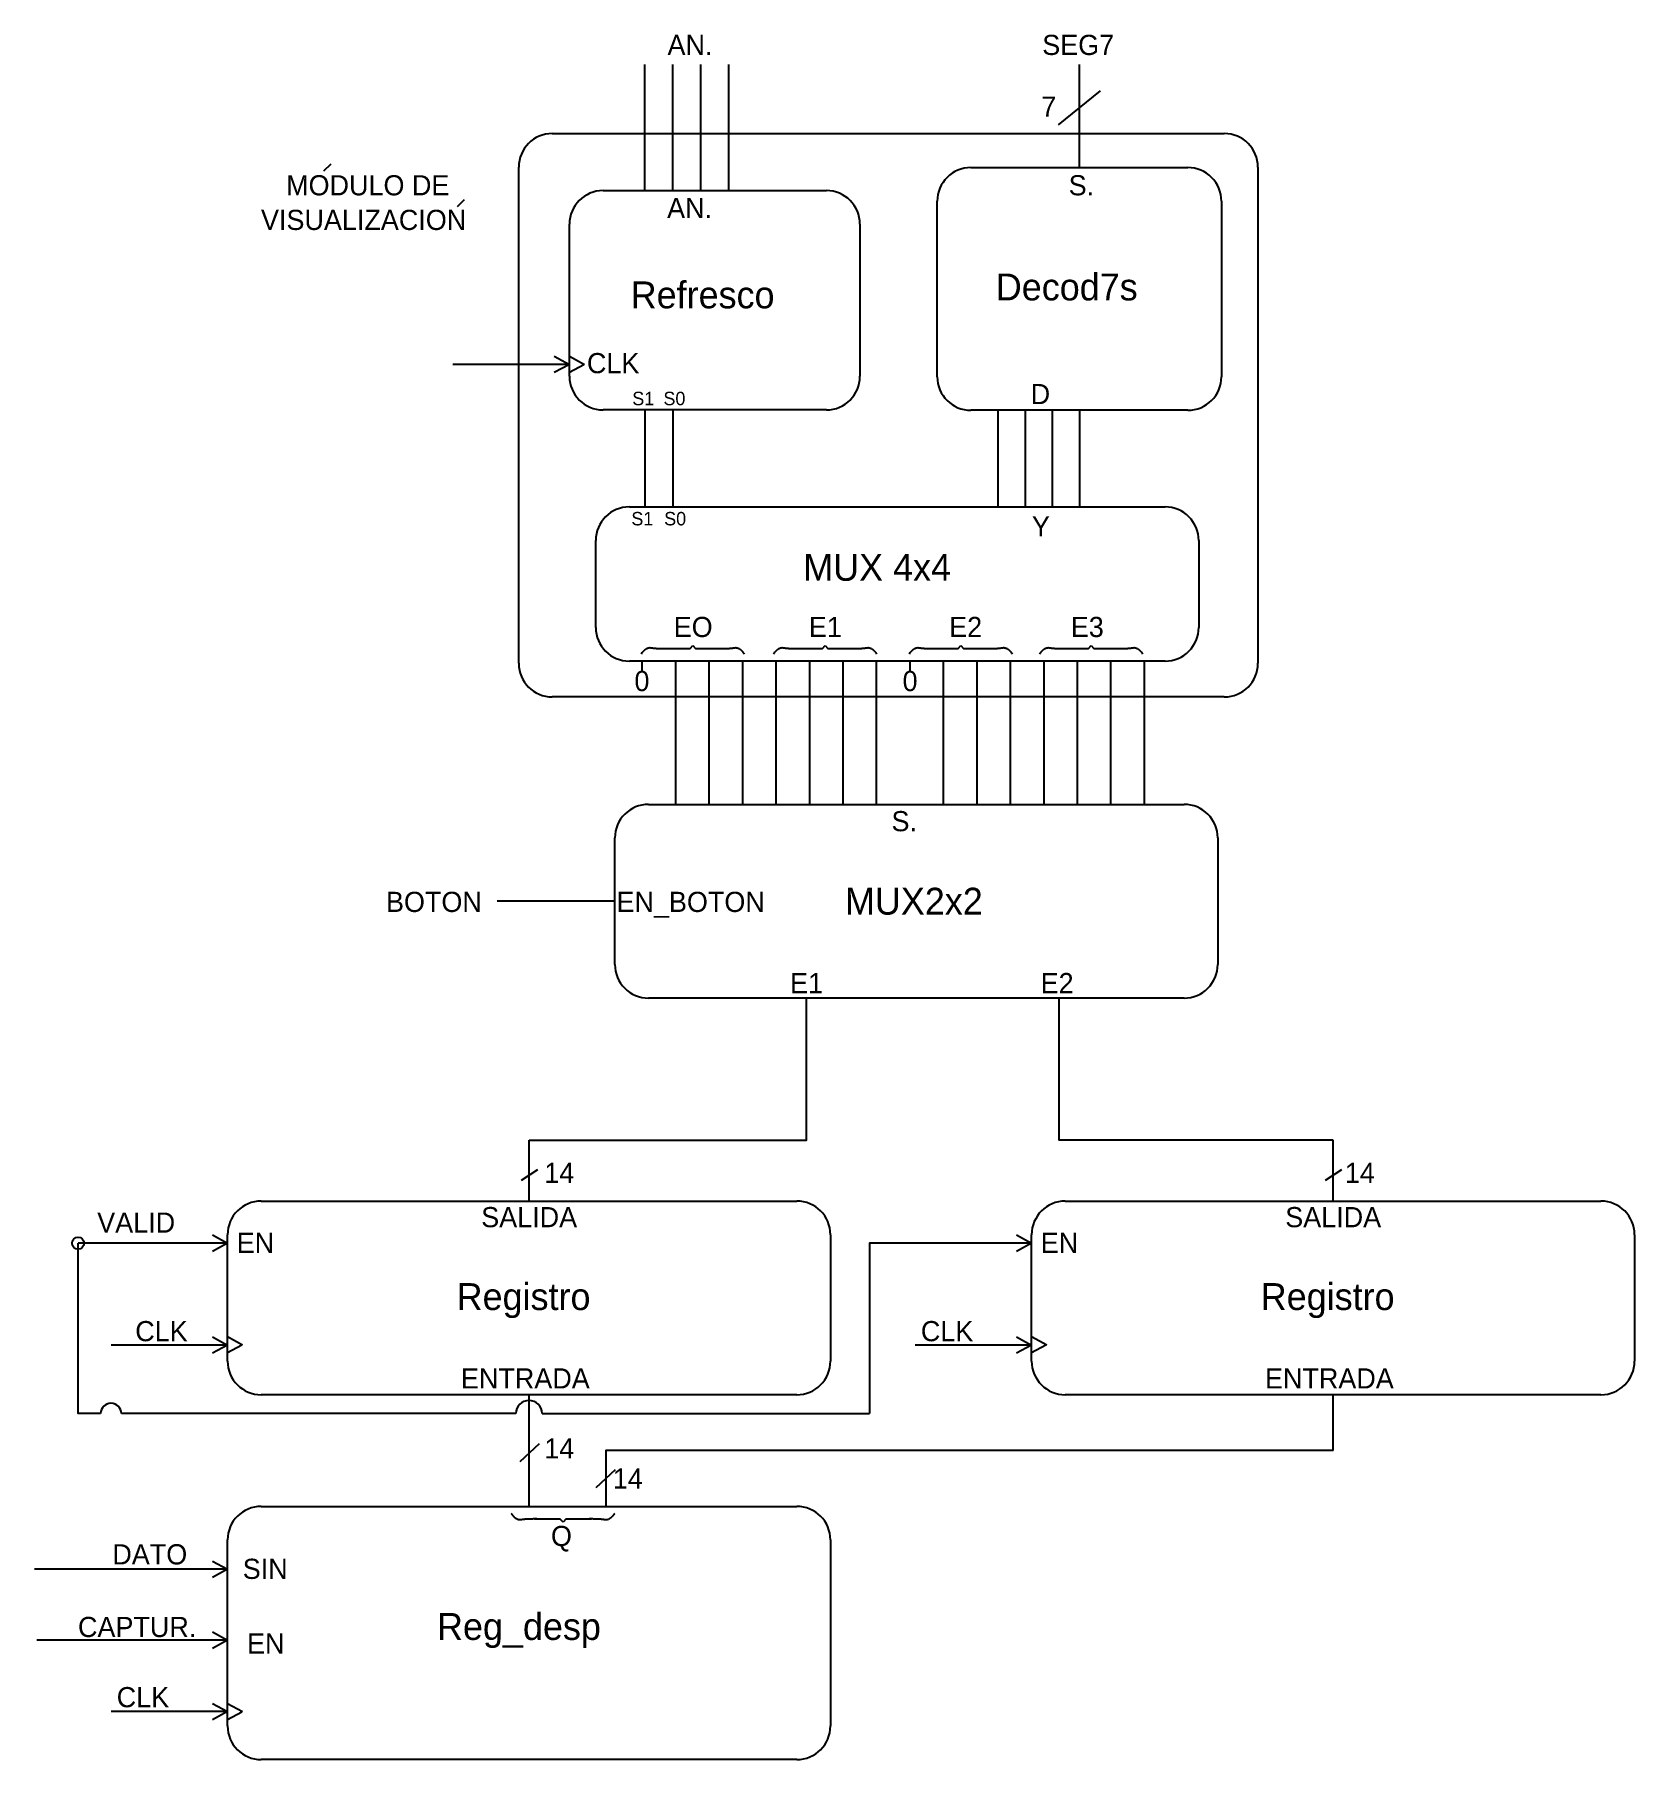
# Model space of a CAD drawing. Extents: x 50.5 to 74.3, y 12 to 37.7.
import ezdxf

# ---------------------------------------------------------------- set-up
doc = ezdxf.new("R2010")
doc.units = 0
doc.layers.add('Default', color=7, linetype='Continuous')

msp = doc.modelspace()

# ---------------------------------------------------------------- linework, layer by layer
at = {"layer": 'Default'}
for p, q in [((59.616, 35.352), (59.616, 37.23)), ((60.031, 35.352), (60.031, 37.23)), ((60.447, 35.352), (60.447, 37.23)), ((60.862, 35.352), (60.862, 37.23)), ((66.08, 35.695), (66.08, 37.23)), ((65.768, 36.329), (66.393, 36.837)), ((58.238, 36.202), (68.237, 36.202)), ((54.84, 35.645), (54.946, 35.751)), ((57.738, 28.32), (57.738, 35.702)), ((64.466, 35.695), (67.695, 35.695)), ((68.737, 35.702), (68.737, 28.32)), ((56.825, 35.115), (56.931, 35.221)), ((58.993, 35.352), (62.316, 35.352)), ((63.966, 32.584), (63.966, 35.195)), ((68.195, 35.195), (68.195, 32.584)), ((58.493, 32.591), (58.493, 34.852)), ((62.816, 34.852), (62.816, 32.591)), ((58.267, 32.891), (58.493, 32.768)), ((58.493, 32.89), (58.719, 32.768)), ((58.493, 32.768), (56.759, 32.768)), ((58.493, 32.768), (58.267, 32.646)), ((58.708, 32.762), (58.493, 32.646)), ((62.316, 32.091), (58.993, 32.091)), ((59.616, 32.091), (59.616, 30.647)), ((60.031, 32.091), (60.031, 30.647)), ((67.695, 32.084), (64.466, 32.084)), ((64.869, 32.084), (64.869, 30.647)), ((65.273, 32.084), (65.273, 30.647)), ((65.677, 32.084), (65.677, 30.647)), ((66.08, 32.084), (66.08, 30.647)), ((59.385, 30.647), (67.356, 30.647)), ((58.885, 28.853), (58.885, 30.147)), ((67.856, 30.147), (67.856, 28.853)), ((59.905, 28.54), (60.288, 28.54)), ((60.288, 28.54), (60.328, 28.586)), ((60.328, 28.586), (60.368, 28.54)), ((60.368, 28.54), (60.751, 28.54)), ((61.875, 28.54), (62.258, 28.54)), ((62.258, 28.54), (62.298, 28.586)), ((62.298, 28.586), (62.338, 28.54)), ((62.338, 28.54), (62.721, 28.54)), ((63.893, 28.54), (64.276, 28.54)), ((64.276, 28.54), (64.316, 28.586)), ((64.316, 28.586), (64.356, 28.54)), ((64.356, 28.54), (64.739, 28.54)), ((65.833, 28.54), (66.216, 28.54)), ((66.216, 28.54), (66.256, 28.586)), ((66.256, 28.586), (66.296, 28.54)), ((66.296, 28.54), (66.679, 28.54)), ((67.356, 28.353), (59.385, 28.353)), ((59.572, 28.353), (59.572, 28.211)), ((60.07, 28.353), (60.07, 26.222)), ((60.568, 28.353), (60.568, 26.222)), ((61.066, 28.353), (61.066, 26.222)), ((61.565, 28.353), (61.565, 26.222)), ((62.063, 28.353), (62.063, 26.222)), ((62.561, 28.353), (62.561, 26.222)), ((63.059, 28.353), (63.059, 26.222)), ((63.557, 28.353), (63.557, 28.211)), ((64.055, 28.353), (64.055, 26.222)), ((64.554, 28.353), (64.554, 26.222)), ((65.052, 28.353), (65.052, 26.222)), ((65.55, 28.353), (65.55, 26.222)), ((66.048, 28.353), (66.048, 26.222)), ((66.546, 28.353), (66.546, 26.222)), ((67.044, 28.353), (67.044, 26.222)), ((68.237, 27.82), (58.238, 27.82)), ((59.669, 26.222), (67.639, 26.222)), ((59.169, 23.84), (59.169, 25.722)), ((68.139, 25.722), (68.139, 23.84)), ((59.169, 24.781), (57.418, 24.781)), ((67.639, 23.34), (59.669, 23.34)), ((57.891, 20.32), (57.891, 21.224)), ((69.856, 20.32), (69.856, 21.224)), ((57.778, 20.63), (58.023, 20.792)), ((69.742, 20.63), (69.988, 20.792)), ((53.906, 20.32), (61.877, 20.32)), ((65.87, 20.32), (73.841, 20.32)), ((53.18, 19.816), (53.406, 19.694)), ((53.406, 17.939), (53.406, 19.82)), ((62.377, 19.82), (62.377, 17.939)), ((65.144, 19.816), (65.37, 19.694)), ((65.37, 17.939), (65.37, 19.82)), ((74.341, 19.82), (74.341, 17.939)), ((51.672, 19.694), (51.181, 19.694)), ((53.406, 19.694), (51.672, 19.694)), ((53.406, 19.694), (53.18, 19.571)), ((65.37, 19.694), (63.636, 19.694)), ((65.37, 19.694), (65.144, 19.571)), ((53.18, 18.3), (53.406, 18.178)), ((53.404, 18.304), (53.63, 18.182)), ((65.144, 18.3), (65.37, 18.178)), ((65.369, 18.304), (65.595, 18.182)), ((53.406, 18.178), (51.672, 18.178)), ((53.406, 18.178), (53.18, 18.055)), ((53.619, 18.176), (53.404, 18.06)), ((65.37, 18.178), (63.636, 18.178)), ((65.37, 18.178), (65.144, 18.055)), ((65.583, 18.176), (65.369, 18.06)), ((61.877, 17.439), (53.906, 17.439)), ((57.891, 15.778), (57.891, 17.439)), ((73.841, 17.439), (65.87, 17.439)), ((69.856, 16.608), (69.856, 17.439)), ((57.695, 17.158), (51.825, 17.158)), ((58.087, 17.158), (62.958, 17.158)), ((57.759, 16.448), (58.049, 16.716)), ((58.888, 16.059), (59.178, 16.327)), ((53.906, 15.778), (61.877, 15.778)), ((58.356, 15.59), (57.974, 15.59)), ((58.397, 15.545), (58.356, 15.59)), ((58.437, 15.59), (58.397, 15.545)), ((58.82, 15.59), (58.437, 15.59)), ((53.406, 12.512), (53.406, 15.278)), ((62.377, 15.278), (62.377, 12.512)), ((53.18, 14.964), (53.406, 14.842)), ((51.672, 14.842), (50.533, 14.842)), ((53.406, 14.842), (51.672, 14.842)), ((53.406, 14.842), (53.18, 14.72)), ((53.181, 13.91), (53.407, 13.787)), ((51.673, 13.787), (50.567, 13.787)), ((53.407, 13.787), (51.673, 13.787)), ((53.407, 13.787), (53.181, 13.665)), ((53.18, 12.848), (53.406, 12.726)), ((53.404, 12.847), (53.63, 12.725)), ((53.406, 12.726), (51.672, 12.726)), ((53.406, 12.726), (53.18, 12.604)), ((53.619, 12.718), (53.404, 12.602)), ((61.877, 12.012), (53.906, 12.012))]:
    msp.add_line(p, q, dxfattribs=at)
for points in [[(57.891, 21.224), (62.02, 21.224), (62.02, 23.34)], [(69.856, 21.224), (65.778, 21.224), (65.778, 23.34)], [(51.517, 17.158), (51.181, 17.158), (51.181, 19.694)], [(63.636, 19.694), (62.958, 19.694), (62.958, 17.158)], [(69.856, 16.608), (59.033, 16.608), (59.033, 15.778)]]:
    msp.add_lwpolyline(points, dxfattribs=at)
msp.add_circle((51.181, 19.694), 0.0894, dxfattribs=at)
for centre, radius, start, end in [((58.238, 35.702), 0.5, 90, 180), ((68.237, 35.702), 0.5, 360, 90), ((64.466, 35.195), 0.5, 90, 180), ((67.695, 35.195), 0.5, 0, 90), ((58.993, 34.852), 0.5, 90, 180), ((62.316, 34.852), 0.5, 0, 90), ((58.993, 32.591), 0.5, 180, 270), ((62.316, 32.591), 0.5, 270, 0), ((64.466, 32.584), 0.5, 180, 270), ((67.695, 32.584), 0.5, 270, 0), ((59.385, 30.147), 0.5, 90, 180), ((67.356, 30.147), 0.5, 0, 90), ((59.385, 28.853), 0.5, 180, 270), ((67.356, 28.853), 0.5, 270, 0), ((58.238, 28.32), 0.5, 180, 270), ((68.237, 28.32), 0.5, 270, 360), ((59.669, 25.722), 0.5, 90, 180), ((67.639, 25.722), 0.5, 0, 90), ((59.669, 23.84), 0.5, 180, 270), ((67.639, 23.84), 0.5, 270, 0), ((53.906, 19.82), 0.5, 90, 180), ((61.877, 19.82), 0.5, 0, 90), ((65.87, 19.82), 0.5, 90, 180), ((73.841, 19.82), 0.5, 0, 90), ((53.906, 17.939), 0.5, 180, 270), ((61.877, 17.939), 0.5, 270, 0), ((65.87, 17.939), 0.5, 180, 270), ((73.841, 17.939), 0.5, 270, 0), ((51.671, 17.158), 0.154, 0, 180), ((57.891, 17.158), 0.196, 0, 180), ((53.906, 15.278), 0.5, 90, 180), ((61.877, 15.278), 0.5, 0, 90), ((53.906, 12.512), 0.5, 180, 270), ((61.877, 12.512), 0.5, 270, 0)]:
    msp.add_arc(centre, radius, start, end, dxfattribs=at)
for points in [[(59.563, 28.458), (59.629, 28.566), (59.791, 28.537), (59.967, 28.54)], [(60.689, 28.54), (60.865, 28.537), (61.028, 28.566), (61.093, 28.458)], [(61.533, 28.458), (61.598, 28.566), (61.761, 28.537), (61.937, 28.54)], [(62.659, 28.54), (62.835, 28.537), (62.997, 28.566), (63.063, 28.458)], [(63.551, 28.458), (63.617, 28.566), (63.779, 28.537), (63.955, 28.54)], [(64.677, 28.54), (64.853, 28.537), (65.015, 28.566), (65.081, 28.458)], [(65.491, 28.458), (65.557, 28.566), (65.719, 28.537), (65.895, 28.54)], [(66.617, 28.54), (66.793, 28.537), (66.956, 28.566), (67.021, 28.458)], [(58.036, 15.59), (57.86, 15.593), (57.697, 15.564), (57.632, 15.672)], [(59.161, 15.673), (59.096, 15.564), (58.934, 15.593), (58.758, 15.59)]]:
    msp.add_open_spline(points, degree=2, dxfattribs=at)

# ---------------------------------------------------------------- texts
for s, height, p in [('AN.', 0.3, (59.952, 37.37)), ('SEG7', 0.3, (65.528, 37.37)), ('7', 0.3, (65.513, 36.451)), ('MODULO DE', 0.3, (54.277, 35.282)), ('S.', 0.3, (65.921, 35.282)), ('AN.', 0.3, (59.946, 34.944)), ('VISUALIZACION', 0.3, (53.903, 34.767)), ('Decod7s', 0.4, (64.837, 33.719)), ('Refresco', 0.4, (59.404, 33.601)), ('CLK', 0.3, (58.753, 32.636)), ('S1', 0.2, (59.428, 32.16)), ('S0', 0.2, (59.891, 32.16)), ('D', 0.3, (65.356, 32.176)), ('S1', 0.2, (59.414, 30.372)), ('S0', 0.2, (59.902, 30.372)), ('Y', 0.3, (65.374, 30.207)), ('MUX 4x4', 0.4, (61.971, 29.548)), ('EO', 0.3, (60.044, 28.711)), ('E1', 0.3, (62.055, 28.711)), ('E2', 0.3, (64.143, 28.711)), ('E3', 0.3, (65.953, 28.711)), ('0', 0.3, (59.46, 27.907)), ('0', 0.3, (63.45, 27.907)), ('S.', 0.3, (63.285, 25.822)), ('BOTON', 0.3, (55.763, 24.621)), ('EN_BOTON', 0.3, (59.193, 24.621)), ('MUX2x2', 0.4, (62.592, 24.581)), ('E1', 0.3, (61.776, 23.413)), ('E2', 0.3, (65.504, 23.413)), ('14', 0.3, (58.118, 20.59)), ('14', 0.3, (70.031, 20.59)), ('VALID', 0.3, (51.466, 19.85)), ('SALIDA', 0.3, (57.18, 19.931)), ('SALIDA', 0.3, (69.144, 19.931)), ('EN', 0.3, (53.542, 19.548)), ('EN', 0.3, (65.506, 19.548)), ('Registro', 0.4, (56.814, 18.699)), ('Registro', 0.4, (68.779, 18.699)), ('CLK', 0.3, (52.032, 18.235)), ('CLK', 0.3, (63.722, 18.235)), ('ENTRADA', 0.3, (56.878, 17.532)), ('ENTRADA', 0.3, (68.842, 17.532)), ('14', 0.3, (58.118, 16.491)), ('14', 0.3, (59.138, 16.042)), ('Q', 0.3, (58.218, 15.188)), ('DATO', 0.3, (51.691, 14.915)), ('SIN', 0.3, (53.631, 14.699)), ('CAPTUR.', 0.3, (51.18, 13.834)), ('Reg_desp', 0.4, (56.522, 13.791)), ('EN', 0.3, (53.695, 13.589)), ('CLK', 0.3, (51.756, 12.79))]:
    msp.add_text(s, height=height, dxfattribs=at).set_placement(p)

doc.saveas('drawing.dxf')
